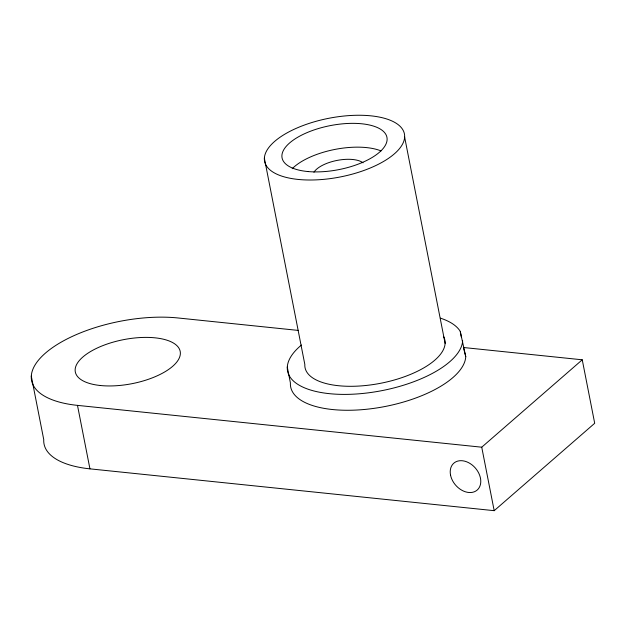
<?xml version="1.0" encoding="UTF-8"?>
<svg xmlns="http://www.w3.org/2000/svg" width="626" height="626" viewBox="0 0 626 626"><rect width="100%" height="100%" fill="white"/><g stroke="black" fill="none" stroke-linecap="round" stroke-linejoin="round"><path stroke-width="0.94" d="M298.445 330.434L177.995 317.969A97.977 41.097 -11.1 0 0 45.393 353.15A97.977 41.097 -11.1 0 0 77.483 405.374L481.738 447.199L582.25 359.801L594.7 423.278L494.188 510.675L89.941 468.851A97.977 41.097 -11.1 0 1 43.75 439.616L31.3 376.14M463.412 347.5L582.25 359.801M287.295 367.079L290.409 382.948A89.072 37.364 -11.1 0 0 375.952 408.074A89.072 37.364 -11.1 0 0 465.76 356.64L460.212 331.31A89.072 37.364 -11.1 0 0 440.407 318.149M463.647 348.416L465.76 356.64M460.298 331.631L461.393 337.234M481.738 447.199L494.188 510.675M404.639 137.102A71.254 29.892 -11.1 0 1 297.953 179.412A71.254 29.892 -11.1 0 1 300.91 126.374A71.254 29.892 -11.1 0 1 404.639 137.102L445.109 343.4M264.36 158.151L304.831 364.449A71.254 29.892 -11.1 0 0 381.297 383.143A71.254 29.892 -11.1 0 0 443.662 336.718M77.483 405.374L89.941 468.851M313.947 172.236A26.722 11.205 -11.1 0 1 337.304 160.373A26.722 11.205 -11.1 0 1 363.072 162.838M462.645 340.771A89.072 37.364 -11.1 0 1 349.003 394.341A89.072 37.364 -11.1 0 1 301.458 345.036M292.225 168.684A53.445 22.419 -11.1 0 1 381.015 150.913M100.332 385.506A53.445 22.419 -11.1 0 0 180.351 353.776A53.445 22.419 -11.1 0 0 102.547 345.732A53.445 22.419 -11.1 0 0 100.332 385.506M308.039 171.555A53.445 22.419 -11.1 0 0 387.118 139.254A53.445 22.419 -11.1 0 0 308.336 132.078A53.445 22.419 -11.1 0 0 308.039 171.555M450.532 475.064A17.818 13.068 49 0 0 475.682 491.128A17.818 13.068 49 0 0 470.29 463.647A17.818 13.068 49 0 0 450.532 475.064"/></g></svg>
